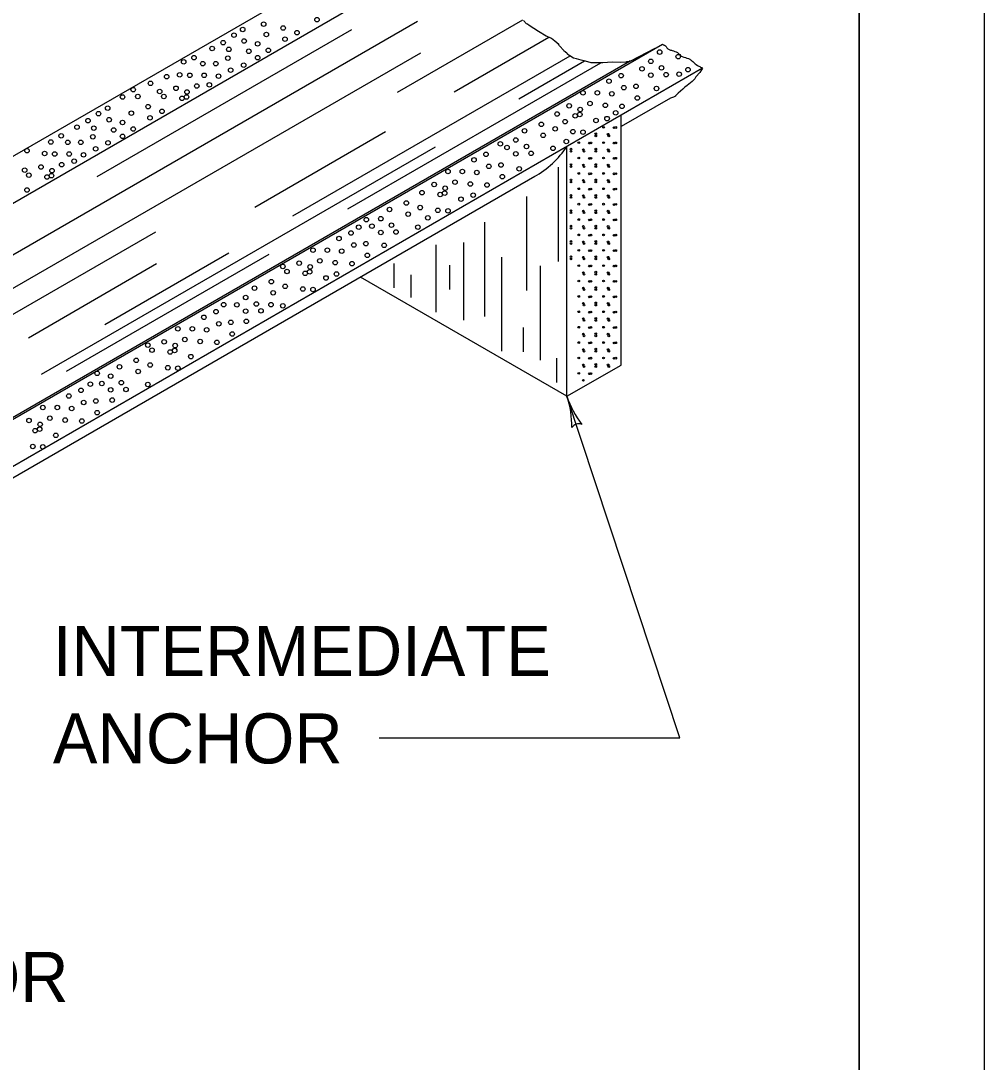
# Model space of a CAD drawing. Extents: x 997.6 to 1037.2, y 998.9 to 1022.8.
# Drawn here: x 1032.148 to 1036, y 1010.27 to 1014.434 of the extents above; entities that cross this region are included whole.
import ezdxf

# ---------------------------------------------------------------- set-up
doc = ezdxf.new("R2010")
doc.units = 0
for name, color, linetype in [('Level 1', 7, 'Continuous'), ('Level 10', 7, 'Continuous'), ('Level 11', 7, 'Continuous'), ('Level 14', 7, 'Continuous')]:
    doc.layers.add(name, color=color, linetype=linetype)

msp = doc.modelspace()

# ---------------------------------------------------------------- linework, layer by layer
at = {"layer": 'Level 1'}
for p, q in [((1028.928, 1012.0526), (1033.8024, 1014.8668)), ((1029.0904, 1011.9588), (1033.9618, 1014.7714)), ((1033.6542, 1014.1489), (1034.1553, 1014.4383)), ((1032.0547, 1013.4638), (1033.7338, 1014.4333)), ((1032.453, 1013.8123), (1033.4708, 1014.3999)), ((1033.8805, 1014.1503), (1034.2592, 1014.3689)), ((1029.8392, 1011.5266), (1034.7135, 1014.3408)), ((1029.7072, 1011.4588), (1034.5816, 1014.2731)), ((1032.0371, 1013.3198), (1033.7466, 1014.3068)), ((1033.2357, 1013.6543), (1034.3439, 1014.2941)), ((1034.1386, 1014.1226), (1034.4018, 1014.2745)), ((1030.0015, 1011.4328), (1034.8741, 1014.246)), ((1033.4548, 1013.6823), (1034.4673, 1014.2668)), ((1034.7458, 1014.1255), (1034.5482, 1014.0114)), ((1034.5482, 1013.0578), (1034.5482, 1014.0578)), ((1033.0831, 1013.6899), (1033.6058, 1013.9917)), ((1032.2302, 1013.0208), (1033.8056, 1013.9303)), ((1034.3317, 1012.9328), (1034.3317, 1013.9328)), ((1034.3317, 1012.9328), (1034.3317, 1013.9328)), ((1034.2975, 1013.4723), (1034.2975, 1013.849)), ((1034.2035, 1013.8124), (1030.2178, 1011.5112)), ((1034.1713, 1013.3558), (1034.1713, 1013.7325)), ((1034.003, 1013.2522), (1034.003, 1013.6289)), ((1031.9653, 1013.1738), (1032.6876, 1013.5908)), ((1033.8088, 1013.2697), (1033.8088, 1013.5383)), ((1033.9188, 1013.2373), (1033.9188, 1013.548)), ((1032.3302, 1013.033), (1033.1407, 1013.5009)), ((1032.4836, 1013.2201), (1032.9798, 1013.5066)), ((1034.0709, 1013.113), (1034.0709, 1013.4898)), ((1032.1778, 1013.1673), (1032.6907, 1013.4634)), ((1033.6405, 1013.3668), (1033.6405, 1013.4638)), ((1033.8638, 1013.3603), (1033.8638, 1013.4573)), ((1034.2263, 1013.0774), (1034.2263, 1013.4542)), ((1034.3317, 1012.9328), (1033.5059, 1013.4097)), ((1033.7084, 1013.3279), (1033.7084, 1013.4186)), ((1034.1583, 1013.1111), (1034.1583, 1013.2082)), ((1034.291, 1012.9881), (1034.291, 1013.0852)), ((1034.3317, 1012.9328), (1034.5482, 1013.0578)), ((1034.7825, 1011.5665), (1034.3317, 1012.9328)), ((1033.5801, 1011.5665), (1034.7825, 1011.5665))]:
    msp.add_line(p, q, dxfattribs=at)
for points in [[(1034.683, 1014.3232), (1034.5858, 1014.2738), (1034.5802, 1014.2738), (1034.5802, 1014.2724), (1034.5703, 1014.271), (1034.5675, 1014.2696), (1034.5437, 1014.2682), (1034.5128, 1014.2696), (1034.4748, 1014.2668), (1034.4383, 1014.2668), (1034.4284, 1014.2668), (1034.4059, 1014.2738), (1034.389, 1014.2767), (1034.3693, 1014.2823), (1034.3581, 1014.2851), (1034.3427, 1014.2949), (1034.3413, 1014.2949), (1034.3328, 1014.3019), (1034.3314, 1014.3048), (1034.3258, 1014.3089), (1034.3258, 1014.3103), (1034.3202, 1014.3132), (1034.3188, 1014.316), (1034.3019, 1014.3343), (1034.3005, 1014.3371), (1034.2963, 1014.3399), (1034.2991, 1014.3399), (1034.2837, 1014.3525), (1034.2696, 1014.3638), (1034.2499, 1014.3736), (1034.2485, 1014.3736), (1034.2176, 1014.3919), (1034.181, 1014.4158), (1034.174, 1014.4214), (1034.1698, 1014.4228), (1034.1572, 1014.4354)], [(1034.8739, 1014.2458), (1034.8627, 1014.2275), (1034.8473, 1014.2106), (1034.8423, 1014.2025), (1034.8325, 1014.1923), (1034.8128, 1014.1762), (1034.803, 1014.1695), (1034.7953, 1014.1608), (1034.7766, 1014.1446), (1034.765, 1014.1351), (1034.765, 1014.1337), (1034.7577, 1014.1298), (1034.745, 1014.1256)]]:
    msp.add_lwpolyline(points, dxfattribs=at)
for centre, radius in [((1033.3321, 1014.4391), 0.00903), ((1033.035, 1014.4001), 0.00903), ((1033.1186, 1014.4214), 0.00903), ((1033.1966, 1014.4057), 0.00903), ((1032.9569, 1014.347), 0.00903), ((1033.0002, 1014.3771), 0.00903), ((1033.0405, 1014.3536), 0.00903), ((1033.1296, 1014.3797), 0.00903), ((1033.204, 1014.3611), 0.00903), ((1033.2522, 1014.3871), 0.00903), ((1032.9124, 1014.3239), 0.00903), ((1032.9792, 1014.3202), 0.00903), ((1033.0591, 1014.3128), 0.00903), ((1033.0944, 1014.3425), 0.00903), ((1033.1371, 1014.3165), 0.00903), ((1034.7021, 1014.3095), 0.00903), ((1032.7989, 1014.2702), 0.00903), ((1032.8403, 1014.2873), 0.00903), ((1032.8752, 1014.2632), 0.00903), ((1032.9272, 1014.2632), 0.00903), ((1032.9755, 1014.2854), 0.00903), ((1033.0944, 1014.2873), 0.00903), ((1034.6669, 1014.2723), 0.00903), ((1034.7765, 1014.2909), 0.00903), ((1032.9866, 1014.2372), 0.00903), ((1033.0388, 1014.2573), 0.00903), ((1034.6316, 1014.2426), 0.00903), ((1034.7096, 1014.2463), 0.00903), ((1034.78, 1014.2213), 0.00903), ((1034.8155, 1014.2389), 0.00903), ((1032.666, 1014.1843), 0.00903), ((1032.7306, 1014.2113), 0.00903), ((1032.7828, 1014.2186), 0.00903), ((1032.8232, 1014.2168), 0.00903), ((1032.8808, 1014.2168), 0.00903), ((1032.9384, 1014.213), 0.00903), ((1034.4997, 1014.193), 0.00903), ((1034.548, 1014.2153), 0.00903), ((1034.6669, 1014.2172), 0.00903), ((1034.7281, 1014.219), 0.00903), ((1032.5971, 1014.1592), 0.00903), ((1032.703, 1014.1518), 0.00903), ((1032.768, 1014.1648), 0.00903), ((1032.8121, 1014.1498), 0.00903), ((1032.8511, 1014.174), 0.00903), ((1032.9017, 1014.1783), 0.00903), ((1034.3957, 1014.1466), 0.00903), ((1034.4533, 1014.1466), 0.00903), ((1034.5109, 1014.1428), 0.00903), ((1034.5591, 1014.167), 0.00903), ((1034.6075, 1014.1726), 0.00903), ((1034.6895, 1014.1638), 0.00903), ((1032.5544, 1014.13), 0.00903), ((1032.6156, 1014.1318), 0.00903), ((1032.7196, 1014.1318), 0.00903), ((1032.7921, 1014.1244), 0.00903), ((1032.8102, 1014.13), 0.00903), ((1034.4236, 1014.1038), 0.00903), ((1034.4849, 1014.0964), 0.00903), ((1034.613, 1014.1261), 0.00903), ((1032.4583, 1014.0633), 0.00903), ((1032.495, 1014.0854), 0.00903), ((1032.5896, 1014.065), 0.00903), ((1032.6566, 1014.091), 0.00903), ((1032.7122, 1014.0724), 0.00903), ((1034.2921, 1014.0617), 0.00903), ((1034.3405, 1014.0946), 0.00903), ((1034.3646, 1014.0543), 0.00903), ((1034.3827, 1014.0598), 0.00903), ((1034.3846, 1014.0797), 0.00903), ((1034.5266, 1014.0667), 0.00903), ((1034.5517, 1014.0927), 0.00903), ((1032.4159, 1014.0353), 0.00903), ((1032.5005, 1014.0389), 0.00903), ((1032.5544, 1014.0278), 0.00903), ((1032.664, 1014.0464), 0.00903), ((1034.2291, 1014.0208), 0.00903), ((1034.3241, 1014.0311), 0.00903), ((1034.4477, 1014.0357), 0.00903), ((1034.492, 1014.0435), 0.00903), ((1032.3091, 1013.9746), 0.00903), ((1032.3724, 1014.0093), 0.00903), ((1032.4392, 1014.0055), 0.00903), ((1032.5191, 1013.9981), 0.00903), ((1032.5544, 1013.9727), 0.00903), ((1032.5971, 1014.0018), 0.00903), ((1034.1621, 1013.9948), 0.00903), ((1034.2365, 1013.9763), 0.00903), ((1034.2847, 1014.0023), 0.00903), ((1034.3553, 1013.9911), 0.00903), ((1034.3957, 1013.9893), 0.00903), ((1034.4468, 1013.9828), 0.00339), ((1034.4779, 1014.0088), 0.00339), ((1034.4964, 1013.981), 0.00339), ((1034.5199, 1014.0071), 0.00339), ((1034.5267, 1014.0079), 0.00339), ((1032.2677, 1013.9497), 0.00903), ((1032.3352, 1013.9485), 0.00903), ((1032.3872, 1013.9485), 0.00903), ((1032.4355, 1013.9708), 0.00903), ((1032.496, 1013.9466), 0.00903), ((1034.0652, 1013.9425), 0.00903), ((1034.1269, 1013.9577), 0.00903), ((1034.1696, 1013.9317), 0.00903), ((1034.3289, 1013.9518), 0.00903), ((1034.3788, 1013.9473), 0.00339), ((1034.4208, 1013.9456), 0.00339), ((1034.4275, 1013.9464), 0.00339), ((1034.4468, 1013.9742), 0.00339), ((1034.4779, 1013.9473), 0.00339), ((1034.4989, 1013.9742), 0.00339), ((1034.5199, 1013.9456), 0.00339), ((1034.5267, 1013.9464), 0.00339), ((1032.1722, 1013.9151), 0.00903), ((1032.2428, 1013.9039), 0.00903), ((1032.2832, 1013.9021), 0.00903), ((1032.3408, 1013.9021), 0.00903), ((1032.3984, 1013.8983), 0.00903), ((1032.4466, 1013.9225), 0.00903), ((1034.008, 1013.9006), 0.00903), ((1034.0916, 1013.9279), 0.00903), ((1034.1269, 1013.9025), 0.00903), ((1034.1881, 1013.9043), 0.00903), ((1034.2755, 1013.9243), 0.00903), ((1034.3477, 1013.9213), 0.00339), ((1034.3477, 1013.9127), 0.00339), ((1034.3973, 1013.9195), 0.00339), ((1034.3998, 1013.9127), 0.00339), ((1034.4468, 1013.9213), 0.00339), ((1034.4468, 1013.9127), 0.00339), ((1034.4964, 1013.9195), 0.00339), ((1034.4989, 1013.9127), 0.00339), ((1032.228, 1013.8501), 0.00903), ((1032.3111, 1013.8593), 0.00903), ((1032.3607, 1013.8733), 0.00903), ((1033.9597, 1013.8783), 0.00903), ((1034.0191, 1013.8523), 0.00903), ((1034.0675, 1013.8579), 0.00903), ((1034.3477, 1013.8598), 0.00339), ((1034.3788, 1013.8858), 0.00339), ((1034.3973, 1013.858), 0.00339), ((1034.4208, 1013.8841), 0.00339), ((1034.4275, 1013.8849), 0.00339), ((1034.4468, 1013.8598), 0.00339), ((1034.4779, 1013.8858), 0.00339), ((1034.4964, 1013.858), 0.00339), ((1034.5199, 1013.8841), 0.00339), ((1034.5267, 1013.8849), 0.00339), ((1032.163, 1013.8371), 0.00903), ((1032.1796, 1013.8172), 0.00903), ((1032.2521, 1013.8098), 0.00903), ((1032.2702, 1013.8153), 0.00903), ((1032.2721, 1013.8352), 0.00903), ((1033.8557, 1013.8319), 0.00903), ((1033.9133, 1013.8319), 0.00903), ((1033.9709, 1013.8282), 0.00903), ((1034.073, 1013.8114), 0.00903), ((1034.1407, 1013.8424), 0.00903), ((1034.3477, 1013.8512), 0.00339), ((1034.3788, 1013.8243), 0.00339), ((1034.3998, 1013.8512), 0.00339), ((1034.4208, 1013.8226), 0.00339), ((1034.4275, 1013.8234), 0.00339), ((1034.4468, 1013.8512), 0.00339), ((1034.4779, 1013.8243), 0.00339), ((1034.4989, 1013.8512), 0.00339), ((1034.5199, 1013.8226), 0.00339), ((1034.5267, 1013.8234), 0.00339), ((1033.8005, 1013.7799), 0.00903), ((1033.8446, 1013.765), 0.00903), ((1033.8836, 1013.7892), 0.00903), ((1033.9449, 1013.7818), 0.00903), ((1034.0117, 1013.778), 0.00903), ((1034.3477, 1013.7983), 0.00339), ((1034.3477, 1013.7897), 0.00339), ((1034.3973, 1013.7965), 0.00339), ((1034.3998, 1013.7897), 0.00339), ((1034.4468, 1013.7983), 0.00339), ((1034.4468, 1013.7897), 0.00339), ((1034.4964, 1013.7965), 0.00339), ((1034.4989, 1013.7897), 0.00339), ((1032.1722, 1013.7578), 0.00903), ((1033.7521, 1013.747), 0.00903), ((1033.8246, 1013.7396), 0.00903), ((1033.8427, 1013.7452), 0.00903), ((1033.9568, 1013.7375), 0.00903), ((1034.3477, 1013.7368), 0.00339), ((1034.3477, 1013.7282), 0.00339), ((1034.3788, 1013.7628), 0.00339), ((1034.3973, 1013.735), 0.00339), ((1034.3998, 1013.7282), 0.00339), ((1034.4208, 1013.7611), 0.00339), ((1034.4275, 1013.7619), 0.00339), ((1034.4468, 1013.7368), 0.00339), ((1034.4468, 1013.7282), 0.00339), ((1034.4779, 1013.7628), 0.00339), ((1034.4964, 1013.735), 0.00339), ((1034.4989, 1013.7282), 0.00339), ((1034.5199, 1013.7611), 0.00339), ((1034.5267, 1013.7619), 0.00339), ((1033.6221, 1013.6802), 0.00903), ((1033.6891, 1013.7062), 0.00903), ((1033.7447, 1013.6876), 0.00903), ((1033.9077, 1013.721), 0.00903), ((1034.3788, 1013.7013), 0.00339), ((1034.4208, 1013.6996), 0.00339), ((1034.4275, 1013.7004), 0.00339), ((1034.4779, 1013.7013), 0.00339), ((1034.5199, 1013.6996), 0.00339), ((1034.5267, 1013.7004), 0.00339), ((1033.5291, 1013.6395), 0.00903), ((1033.5869, 1013.643), 0.00903), ((1033.6965, 1013.6616), 0.00903), ((1033.7753, 1013.6465), 0.00903), ((1033.8153, 1013.6764), 0.00903), ((1033.8557, 1013.6746), 0.00903), ((1034.3477, 1013.6753), 0.00339), ((1034.3477, 1013.6667), 0.00339), ((1034.3973, 1013.6735), 0.00339), ((1034.3998, 1013.6667), 0.00339), ((1034.4468, 1013.6753), 0.00339), ((1034.4468, 1013.6667), 0.00339), ((1034.4964, 1013.6735), 0.00339), ((1034.4989, 1013.6667), 0.00339), ((1033.4989, 1013.609), 0.00903), ((1033.5516, 1013.6133), 0.00903), ((1033.6296, 1013.617), 0.00903), ((1033.7355, 1013.6096), 0.00903), ((1034.3477, 1013.6138), 0.00339), ((1034.3477, 1013.6052), 0.00339), ((1034.3788, 1013.6398), 0.00339), ((1034.3973, 1013.612), 0.00339), ((1034.3998, 1013.6052), 0.00339), ((1034.4208, 1013.6381), 0.00339), ((1034.4275, 1013.6389), 0.00339), ((1034.4468, 1013.6138), 0.00339), ((1034.4468, 1013.6052), 0.00339), ((1034.4779, 1013.6398), 0.00339), ((1034.4964, 1013.612), 0.00339), ((1034.4989, 1013.6052), 0.00339), ((1034.5199, 1013.6381), 0.00339), ((1034.5267, 1013.6389), 0.00339), ((1033.4197, 1013.5637), 0.00903), ((1033.468, 1013.5859), 0.00903), ((1033.5869, 1013.5878), 0.00903), ((1033.6481, 1013.5897), 0.00903), ((1034.3788, 1013.5783), 0.00339), ((1034.4208, 1013.5766), 0.00339), ((1034.4275, 1013.5774), 0.00339), ((1034.4779, 1013.5783), 0.00339), ((1034.5199, 1013.5766), 0.00339), ((1034.5267, 1013.5774), 0.00339), ((1033.3157, 1013.5173), 0.00903), ((1033.3733, 1013.5173), 0.00903), ((1033.4309, 1013.5135), 0.00903), ((1033.4791, 1013.5377), 0.00903), ((1033.5275, 1013.5433), 0.00903), ((1033.6007, 1013.5364), 0.00903), ((1034.3477, 1013.5523), 0.00339), ((1034.3477, 1013.5437), 0.00339), ((1034.3973, 1013.5505), 0.00339), ((1034.3998, 1013.5437), 0.00339), ((1034.4468, 1013.5523), 0.00339), ((1034.4468, 1013.5437), 0.00339), ((1034.4964, 1013.5505), 0.00339), ((1034.4989, 1013.5437), 0.00339), ((1033.3436, 1013.4745), 0.00903), ((1033.533, 1013.4968), 0.00903), ((1034.3477, 1013.4908), 0.00339), ((1034.3477, 1013.4822), 0.00339), ((1034.3788, 1013.5168), 0.00339), ((1034.3973, 1013.489), 0.00339), ((1034.3998, 1013.4822), 0.00339), ((1034.4208, 1013.5151), 0.00339), ((1034.4275, 1013.5159), 0.00339), ((1034.4468, 1013.4908), 0.00339), ((1034.4468, 1013.4822), 0.00339), ((1034.4779, 1013.5168), 0.00339), ((1034.4964, 1013.489), 0.00339), ((1034.4989, 1013.4822), 0.00339), ((1034.5199, 1013.5151), 0.00339), ((1034.5267, 1013.5159), 0.00339), ((1033.1955, 1013.4523), 0.00903), ((1033.2121, 1013.4323), 0.00903), ((1033.2605, 1013.4653), 0.00903), ((1033.3027, 1013.4305), 0.00903), ((1033.3046, 1013.4503), 0.00903), ((1033.4049, 1013.4671), 0.00903), ((1033.4717, 1013.4633), 0.00903), ((1034.3788, 1013.4553), 0.00339), ((1034.4208, 1013.4536), 0.00339), ((1034.4275, 1013.4544), 0.00339), ((1034.4779, 1013.4553), 0.00339), ((1034.5199, 1013.4536), 0.00339), ((1034.5267, 1013.4544), 0.00339), ((1033.1491, 1013.3915), 0.00903), ((1033.2846, 1013.4249), 0.00903), ((1033.3677, 1013.4063), 0.00903), ((1033.4101, 1013.4219), 0.00903), ((1034.3788, 1013.3938), 0.00339), ((1034.3973, 1013.4275), 0.00339), ((1034.3998, 1013.4207), 0.00339), ((1034.4468, 1013.4293), 0.00339), ((1034.4468, 1013.4207), 0.00339), ((1034.4779, 1013.3938), 0.00339), ((1034.4964, 1013.4275), 0.00339), ((1034.4989, 1013.4207), 0.00339), ((1033.0821, 1013.3655), 0.00903), ((1033.1565, 1013.3469), 0.00903), ((1033.2047, 1013.3729), 0.00903), ((1033.2753, 1013.3618), 0.00903), ((1033.3157, 1013.3599), 0.00903), ((1034.3973, 1013.366), 0.00339), ((1034.3998, 1013.3592), 0.00339), ((1034.4208, 1013.3921), 0.00339), ((1034.4275, 1013.3929), 0.00339), ((1034.4468, 1013.3678), 0.00339), ((1034.4468, 1013.3592), 0.00339), ((1034.4964, 1013.366), 0.00339), ((1034.4989, 1013.3592), 0.00339), ((1034.5199, 1013.3921), 0.00339), ((1034.5267, 1013.3929), 0.00339), ((1033.0469, 1013.3283), 0.00903), ((1034.3788, 1013.3323), 0.00339), ((1034.4208, 1013.3306), 0.00339), ((1034.4275, 1013.3314), 0.00339), ((1034.4779, 1013.3323), 0.00339), ((1034.5199, 1013.3306), 0.00339), ((1034.5267, 1013.3314), 0.00339), ((1032.928, 1013.2713), 0.00903), ((1032.9589, 1013.2992), 0.00903), ((1033.0116, 1013.2986), 0.00903), ((1033.0469, 1013.2732), 0.00903), ((1033.0896, 1013.3023), 0.00903), ((1033.1081, 1013.275), 0.00903), ((1033.1481, 1013.2995), 0.00903), ((1033.1955, 1013.2949), 0.00903), ((1034.3788, 1013.2708), 0.00339), ((1034.3973, 1013.3045), 0.00339), ((1034.3998, 1013.2977), 0.00339), ((1034.4208, 1013.2691), 0.00339), ((1034.4275, 1013.2699), 0.00339), ((1034.4468, 1013.3063), 0.00339), ((1034.4468, 1013.2977), 0.00339), ((1034.4779, 1013.2708), 0.00339), ((1034.4964, 1013.3045), 0.00339), ((1034.4989, 1013.2977), 0.00339), ((1034.5199, 1013.2691), 0.00339), ((1034.5267, 1013.2699), 0.00339), ((1032.8797, 1013.249), 0.00903), ((1032.9391, 1013.223), 0.00903), ((1032.9875, 1013.2286), 0.00903), ((1033.0492, 1013.2327), 0.00903), ((1034.3973, 1013.243), 0.00339), ((1034.3998, 1013.2362), 0.00339), ((1034.4468, 1013.2448), 0.00339), ((1034.4468, 1013.2362), 0.00339), ((1034.4964, 1013.243), 0.00339), ((1034.4989, 1013.2362), 0.00339), ((1032.7757, 1013.2026), 0.00903), ((1032.8333, 1013.2026), 0.00903), ((1032.8909, 1013.1988), 0.00903), ((1032.993, 1013.1821), 0.00903), ((1034.3788, 1013.2093), 0.00339), ((1034.4208, 1013.2076), 0.00339), ((1034.4275, 1013.2084), 0.00339), ((1034.4779, 1013.2093), 0.00339), ((1034.5199, 1013.2076), 0.00339), ((1034.5267, 1013.2084), 0.00339), ((1032.7205, 1013.1506), 0.00903), ((1032.8036, 1013.1598), 0.00903), ((1032.8649, 1013.1524), 0.00903), ((1032.9317, 1013.1487), 0.00903), ((1034.3788, 1013.1478), 0.00339), ((1034.3973, 1013.1815), 0.00339), ((1034.3998, 1013.1747), 0.00339), ((1034.4208, 1013.1461), 0.00339), ((1034.4275, 1013.1469), 0.00339), ((1034.4468, 1013.1833), 0.00339), ((1034.4468, 1013.1747), 0.00339), ((1034.4779, 1013.1478), 0.00339), ((1034.4964, 1013.1815), 0.00339), ((1034.4989, 1013.1747), 0.00339), ((1034.5199, 1013.1461), 0.00339), ((1034.5267, 1013.1469), 0.00339), ((1032.6555, 1013.1376), 0.00903), ((1032.6721, 1013.1177), 0.00903), ((1032.7446, 1013.1103), 0.00903), ((1032.7627, 1013.1158), 0.00903), ((1032.7646, 1013.1357), 0.00903), ((1034.3973, 1013.12), 0.00339), ((1034.3998, 1013.1132), 0.00339), ((1034.4468, 1013.1218), 0.00339), ((1034.4468, 1013.1132), 0.00339), ((1034.4964, 1013.12), 0.00339), ((1034.4989, 1013.1132), 0.00339), ((1032.6091, 1013.0768), 0.00903), ((1032.6647, 1013.0583), 0.00903), ((1032.8277, 1013.0917), 0.00903), ((1034.3788, 1013.0863), 0.00339), ((1034.4208, 1013.0846), 0.00339), ((1034.4275, 1013.0854), 0.00339), ((1034.4779, 1013.0863), 0.00339), ((1034.5199, 1013.0846), 0.00339), ((1034.5267, 1013.0854), 0.00339), ((1032.453, 1013.0248), 0.00903), ((1032.5069, 1013.0137), 0.00903), ((1032.5421, 1013.0508), 0.00903), ((1032.6165, 1013.0323), 0.00903), ((1032.7353, 1013.0471), 0.00903), ((1032.7757, 1013.0453), 0.00903), ((1034.3788, 1013.0248), 0.00339), ((1034.3973, 1013.0585), 0.00339), ((1034.3998, 1013.0517), 0.00339), ((1034.4208, 1013.0231), 0.00339), ((1034.4275, 1013.0239), 0.00339), ((1034.4468, 1013.0603), 0.00339), ((1034.4468, 1013.0517), 0.00339), ((1034.4964, 1013.0585), 0.00339), ((1034.4989, 1013.0517), 0.00339), ((1032.4257, 1012.9816), 0.00903), ((1032.4716, 1012.9839), 0.00903), ((1032.5496, 1012.9877), 0.00903), ((1032.6555, 1012.9803), 0.00903), ((1034.3973, 1012.997), 0.00339), ((1032.3397, 1012.9343), 0.00903), ((1032.388, 1012.9566), 0.00903), ((1032.5069, 1012.9585), 0.00903), ((1032.5681, 1012.9603), 0.00903), ((1032.3991, 1012.9083), 0.00903), ((1032.4475, 1012.9139), 0.00903), ((1032.5131, 1012.9178), 0.00903), ((1032.2357, 1012.8879), 0.00903), ((1032.2933, 1012.8879), 0.00903), ((1032.3509, 1012.8842), 0.00903), ((1032.453, 1012.8674), 0.00903), ((1032.1805, 1012.8359), 0.00903), ((1032.2246, 1012.821), 0.00903), ((1032.2636, 1012.8452), 0.00903), ((1032.3249, 1012.8378), 0.00903), ((1032.3917, 1012.834), 0.00903), ((1032.2046, 1012.7956), 0.00903), ((1032.2227, 1012.8012), 0.00903), ((1032.2877, 1012.777), 0.00903), ((1032.1953, 1012.7324), 0.00903), ((1032.2357, 1012.7306), 0.00903)]:
    msp.add_circle(centre, radius, dxfattribs=at)
for centre, radius, start, end in [((1034.011, 1014.1457), 0.3849, 299.6734, 326.4207), ((1034.7029, 1013.0553), 0.3909, 198.2485, 198.2607), ((1034.7029, 1013.0553), 0.3909, 198.2607, 216.9295), ((1033.9604, 1012.8103), 0.3909, 359.6079, 18.2546), ((1034.3782, 1012.7916), 0.0313, 67.0353, 149.152)]:
    msp.add_arc(centre, radius, start, end, dxfattribs=at)
msp.add_spline([(1034.7135, 1014.3408), (1034.7286, 1014.3315), (1034.7311, 1014.3269), (1034.7398, 1014.3199), (1034.7525, 1014.3161), (1034.7733, 1014.3073), (1034.7796, 1014.3031), (1034.7855, 1014.296), (1034.7926, 1014.2918), (1034.8178, 1014.2833), (1034.8284, 1014.2774), (1034.84, 1014.2668), (1034.8586, 1014.2532), (1034.8741, 1014.246)], degree=3, dxfattribs=at)
at = {"layer": 'Level 10'}
msp.add_line((1035.5, 1021.5), (1035.5, 1000.5), dxfattribs=at)
at = {"layer": 'Level 11'}
msp.add_lwpolyline([(1007, 1000.5), (1035.5, 1000.5), (1035.5, 1021.5), (1007, 1021.5)], close=True, dxfattribs=at)
at = {"layer": 'Level 14'}
msp.add_line((1036, 1022), (1036, 1000), dxfattribs=at)

# ---------------------------------------------------------------- texts
at = {"layer": 'Level 1'}
for s, p in [('INTERMEDIATE', (1032.2757, 1011.8146)), ('ANCHOR', (1032.2757, 1011.4646)), ('ANCHOR', (1031.1793, 1010.5109))]:
    msp.add_text(s, height=0.2, dxfattribs=at).set_placement(p)

doc.saveas('drawing.dxf')
